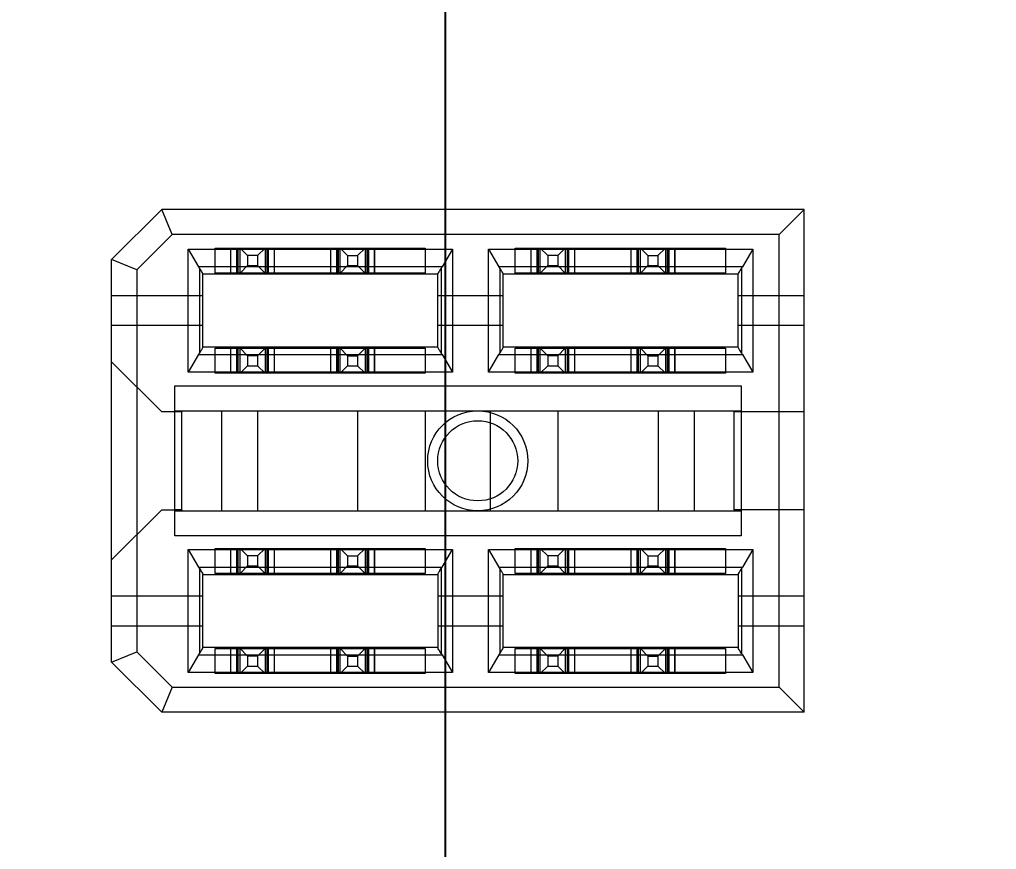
# Model space of a CAD drawing. Header units: millimetres. Extents: x -84 to 500, y -79 to 355.
# Drawn here: x 257.75 to 277.27, y 219.63 to 236.21 of the extents above; entities that cross this region are included whole.
import ezdxf
from ezdxf.lldxf.tags import DXFTag

# ---------------------------------------------------------------- set-up
doc = ezdxf.new("R2010")
doc.units = ezdxf.units.MM
doc.header["$PDSIZE"] = -1
tags = doc.linetypes.add('HIDDEN', pattern=[1.905, 1.27, -0.635]).pattern_tags.tags
tags[6:7] = [DXFTag(74, 4), DXFTag(75, 0), DXFTag(340, '0'), DXFTag(46, 1.0), DXFTag(50, 0.0), DXFTag(44, 0.0), DXFTag(45, 0.0)]
tags[4:5] = [DXFTag(74, 4), DXFTag(75, 0), DXFTag(340, '0'), DXFTag(46, 1.0), DXFTag(50, 0.0), DXFTag(44, 0.0), DXFTag(45, 0.0)]
doc.dimstyles.new('ISO-25', dxfattribs={"dimtxt": 2.5, "dimasz": 2.5, "dimexe": 1.25, "dimexo": 0.625, "dimtad": 1, "dimtxsty": 'Standard', "dimcen": 2.5, "dimadec": 0, "dimazin": 0, "dimtfac": 1, "dimtmove": 0, "dimatfit": 3, "dimfxl": 0, "dimarcsym": 0})

# ---------------------------------------------------------------- blocks, each defined once
blk = doc.blocks.new('*D173')
at = {"color": 0, "linetype": 'ByBlock', "lineweight": -2}
for p, q in [((277.156, 317.086), (277.156, 345.059)), ((272.91, 310.482), (277.156, 317.086)), ((272.91, 282.085), (272.91, 310.482))]:
    blk.add_line(p, q, dxfattribs=at)
at = {"layer": 'DEFPOINTS', "color": 0, "linetype": 'ByBlock'}
blk.add_point((272.91, 281.085), dxfattribs=at)
at = {"color": 0, "linetype": 'ByBlock', "insert": (273.882, 335.136), "char_height": 3.5, "attachment_point": 5, "rotation": 90}
blk.add_mtext('273,130', dxfattribs=at)
blk = doc.blocks.new('*D104')
at = {"color": 0, "linetype": 'ByBlock', "lineweight": -2}
for p, q in [((357.387, 315.419), (357.387, 343.952)), ((359.8, 308.815), (357.387, 315.419)), ((359.8, 282.085), (359.8, 308.815))]:
    blk.add_line(p, q, dxfattribs=at)
at = {"layer": 'DEFPOINTS', "color": 0, "linetype": 'ByBlock'}
blk.add_point((359.8, 281.085), dxfattribs=at)
at = {"color": 0, "linetype": 'ByBlock', "insert": (354.113, 333.75), "char_height": 3.5, "attachment_point": 5, "rotation": 90}
blk.add_mtext('359,800', dxfattribs=at)
blk = doc.blocks.new('*D182')
at = {"color": 0, "linetype": 'ByBlock', "lineweight": -2}
for p, q in [((297.66, 315.284), (297.66, 343.817)), ((306.665, 308.68), (297.66, 315.284)), ((306.665, 287.37), (306.665, 308.68))]:
    blk.add_line(p, q, dxfattribs=at)
at = {"layer": 'DEFPOINTS', "color": 0, "linetype": 'ByBlock'}
blk.add_point((306.665, 286.37), dxfattribs=at)
at = {"color": 0, "linetype": 'ByBlock', "insert": (294.386, 333.614), "char_height": 3.5, "attachment_point": 5, "rotation": 90}
blk.add_mtext('306,860', dxfattribs=at)
blk = doc.blocks.new('*D103')
at = {"color": 0, "linetype": 'ByBlock', "lineweight": -2}
blk.add_line((392.56, 287.37), (392.56, 345.31), dxfattribs=at)
at = {"layer": 'DEFPOINTS', "color": 0, "linetype": 'ByBlock'}
blk.add_point((392.56, 286.37), dxfattribs=at)
at = {"color": 0, "linetype": 'ByBlock', "insert": (389.286, 334.81), "char_height": 3.5, "attachment_point": 5, "rotation": 90}
blk.add_mtext('392,560', dxfattribs=at)
blk = doc.blocks.new('*D60')
at = {"color": 0, "linetype": 'ByBlock', "lineweight": -2}
for p, q in [((429.688, 279.42), (436.292, 282.059)), ((436.292, 282.059), (465.42, 282.059)), ((399.51, 279.42), (429.688, 279.42))]:
    blk.add_line(p, q, dxfattribs=at)
at = {"layer": 'DEFPOINTS', "color": 0, "linetype": 'ByBlock'}
blk.add_point((398.51, 279.42), dxfattribs=at)
at = {"color": 0, "linetype": 'ByBlock', "insert": (454.92, 285.333), "char_height": 3.5, "attachment_point": 5}
blk.add_mtext('279,420', dxfattribs=at)
blk = doc.blocks.new('*D190')
at = {"color": 0, "linetype": 'ByBlock', "lineweight": -2}
for p, q in [((429.827, 280.62), (436.431, 290.705)), ((436.431, 290.705), (464.964, 290.705)), ((361.265, 280.62), (429.827, 280.62))]:
    blk.add_line(p, q, dxfattribs=at)
at = {"layer": 'DEFPOINTS', "color": 0, "linetype": 'ByBlock'}
blk.add_point((360.265, 280.62), dxfattribs=at)
at = {"color": 0, "linetype": 'ByBlock', "insert": (454.762, 293.979), "char_height": 3.5, "attachment_point": 5}
blk.add_mtext('280,620', dxfattribs=at)
blk = doc.blocks.new('*D116')
at = {"color": 0, "linetype": 'ByBlock', "lineweight": -2}
for p, q in [((400.941, 308.34), (400.941, 337.468)), ((407.239, 301.736), (400.941, 308.34)), ((407.239, 211.51), (407.239, 301.736))]:
    blk.add_line(p, q, dxfattribs=at)
at = {"layer": 'DEFPOINTS', "color": 0, "linetype": 'ByBlock'}
blk.add_point((407.239, 210.51), dxfattribs=at)
at = {"color": 0, "linetype": 'ByBlock', "insert": (397.667, 326.968), "char_height": 3.5, "attachment_point": 5, "rotation": 90}
blk.add_mtext('407,239', dxfattribs=at)
blk = doc.blocks.new('*D94')
at = {"color": 0, "linetype": 'ByBlock', "lineweight": -2}
for p, q in [((432.095, 298.31), (435.867, 300.366)), ((435.867, 300.366), (463.84, 300.366)), ((426.491, 298.31), (432.095, 298.31))]:
    blk.add_line(p, q, dxfattribs=at)
at = {"layer": 'DEFPOINTS', "color": 0, "linetype": 'ByBlock'}
blk.add_point((425.491, 298.31), dxfattribs=at)
at = {"color": 0, "linetype": 'ByBlock', "insert": (453.918, 303.64), "char_height": 3.5, "attachment_point": 5}
blk.add_mtext('298,310', dxfattribs=at)
blk = doc.blocks.new('*D100')
at = {"color": 0, "linetype": 'ByBlock', "lineweight": -2}
for p, q in [((438.404, 304.8), (441.522, 311.942)), ((441.522, 311.942), (469.46, 311.942)), ((432.8, 304.8), (438.404, 304.8))]:
    blk.add_line(p, q, dxfattribs=at)
at = {"layer": 'DEFPOINTS', "color": 0, "linetype": 'ByBlock'}
blk.add_point((431.8, 304.8), dxfattribs=at)
at = {"color": 0, "linetype": 'ByBlock', "insert": (459.555, 315.216), "char_height": 3.5, "attachment_point": 5}
blk.add_mtext('304,800', dxfattribs=at)
blk = doc.blocks.new('*D102')
at = {"color": 0, "linetype": 'ByBlock', "lineweight": -2}
for p, q in [((423.034, 313.81), (423.034, 341.188)), ((431.8, 311.404), (423.034, 313.81)), ((431.8, 305.8), (431.8, 311.404))]:
    blk.add_line(p, q, dxfattribs=at)
at = {"layer": 'DEFPOINTS', "color": 0, "linetype": 'ByBlock'}
blk.add_point((431.8, 304.8), dxfattribs=at)
at = {"color": 0, "linetype": 'ByBlock', "insert": (419.76, 331.563), "char_height": 3.5, "attachment_point": 5, "rotation": 90}
blk.add_mtext('431,800', dxfattribs=at)
blk = doc.blocks.new('*D114')
at = {"color": 0, "linetype": 'ByBlock', "lineweight": -2}
for p, q in [((427.163, 240.585), (433.767, 246.415)), ((433.767, 246.415), (462.895, 246.415)), ((407.051, 240.585), (427.163, 240.585))]:
    blk.add_line(p, q, dxfattribs=at)
at = {"layer": 'DEFPOINTS', "color": 0, "linetype": 'ByBlock'}
blk.add_point((406.051, 240.585), dxfattribs=at)
at = {"color": 0, "linetype": 'ByBlock', "insert": (452.395, 249.689), "char_height": 3.5, "attachment_point": 5}
blk.add_mtext('240,585', dxfattribs=at)
blk = doc.blocks.new('*D117')
at = {"color": 0, "linetype": 'ByBlock', "lineweight": -2}
for p, q in [((375.623, 311.577), (375.623, 340.11)), ((378.2, 304.973), (375.623, 311.577)), ((378.2, 242.005), (378.2, 304.973))]:
    blk.add_line(p, q, dxfattribs=at)
at = {"layer": 'DEFPOINTS', "color": 0, "linetype": 'ByBlock'}
blk.add_point((378.2, 241.005), dxfattribs=at)
at = {"color": 0, "linetype": 'ByBlock', "insert": (372.349, 329.907), "char_height": 3.5, "attachment_point": 5, "rotation": 90}
blk.add_mtext('378,200', dxfattribs=at)
blk = doc.blocks.new('*D118')
at = {"color": 0, "linetype": 'ByBlock', "lineweight": -2}
for p, q in [((346.874, 316.264), (346.874, 343.047)), ((350.01, 309.66), (346.874, 316.264)), ((350.01, 242.005), (350.01, 309.66))]:
    blk.add_line(p, q, dxfattribs=at)
at = {"layer": 'DEFPOINTS', "color": 0, "linetype": 'ByBlock'}
blk.add_point((350.01, 241.005), dxfattribs=at)
at = {"color": 0, "linetype": 'ByBlock', "insert": (343.6, 333.72), "char_height": 3.5, "attachment_point": 5, "rotation": 90}
blk.add_mtext('350,010', dxfattribs=at)
blk = doc.blocks.new('*D186')
at = {"color": 0, "linetype": 'ByBlock', "lineweight": -2}
for p, q in [((332.635, 315.682), (332.635, 344.81)), ((329.69, 309.078), (332.635, 315.682)), ((329.69, 241.54), (329.69, 309.078))]:
    blk.add_line(p, q, dxfattribs=at)
at = {"layer": 'DEFPOINTS', "color": 0, "linetype": 'ByBlock'}
blk.add_point((329.69, 240.54), dxfattribs=at)
at = {"color": 0, "linetype": 'ByBlock', "insert": (329.361, 334.31), "char_height": 3.5, "attachment_point": 5, "rotation": 90}
blk.add_mtext('329,690', dxfattribs=at)
blk = doc.blocks.new('*D120')
at = {"color": 0, "linetype": 'ByBlock', "lineweight": -2}
for p, q in [((316.639, 311.78), (316.639, 340.313)), ((309.37, 305.176), (316.639, 311.78)), ((309.37, 242.005), (309.37, 305.176))]:
    blk.add_line(p, q, dxfattribs=at)
at = {"layer": 'DEFPOINTS', "color": 0, "linetype": 'ByBlock'}
blk.add_point((309.37, 241.005), dxfattribs=at)
at = {"color": 0, "linetype": 'ByBlock', "insert": (313.365, 330.111), "char_height": 3.5, "attachment_point": 5, "rotation": 90}
blk.add_mtext('309,370', dxfattribs=at)
blk = doc.blocks.new('*D178')
at = {"color": 0, "linetype": 'ByBlock', "lineweight": -2}
for p, q in [((289.51, 315.616), (289.51, 344.149)), ((288.991, 309.012), (289.51, 315.616)), ((288.991, 241.567), (288.991, 309.012))]:
    blk.add_line(p, q, dxfattribs=at)
at = {"layer": 'DEFPOINTS', "color": 0, "linetype": 'ByBlock'}
blk.add_point((288.991, 240.567), dxfattribs=at)
at = {"color": 0, "linetype": 'ByBlock', "insert": (286.236, 333.946), "char_height": 3.5, "attachment_point": 5, "rotation": 90}
blk.add_mtext('288,991', dxfattribs=at)
blk = doc.blocks.new('*D174')
at = {"color": 0, "linetype": 'ByBlock', "lineweight": -2}
for p, q in [((270.766, 315.543), (270.766, 344.671)), ((268.51, 308.939), (270.766, 315.543)), ((268.51, 242.005), (268.51, 308.939))]:
    blk.add_line(p, q, dxfattribs=at)
at = {"layer": 'DEFPOINTS', "color": 0, "linetype": 'ByBlock'}
blk.add_point((268.51, 241.005), dxfattribs=at)
at = {"color": 0, "linetype": 'ByBlock', "insert": (267.492, 334.171), "char_height": 3.5, "attachment_point": 5, "rotation": 90}
blk.add_mtext('268,730', dxfattribs=at)
blk = doc.blocks.new('*D176')
at = {"color": 0, "linetype": 'ByBlock', "lineweight": -2}
for p, q in [((260.19, 315.984), (260.19, 345.112)), ((266.26, 309.38), (260.19, 315.984)), ((266.26, 174.27), (266.26, 309.38))]:
    blk.add_line(p, q, dxfattribs=at)
at = {"layer": 'DEFPOINTS', "color": 0, "linetype": 'ByBlock'}
blk.add_point((266.26, 173.27), dxfattribs=at)
at = {"color": 0, "linetype": 'ByBlock', "insert": (256.916, 334.612), "char_height": 3.5, "attachment_point": 5, "rotation": 90}
blk.add_mtext('266,480', dxfattribs=at)
blk = doc.blocks.new('*D177')
at = {"color": 0, "linetype": 'ByBlock', "lineweight": -2}
for p, q in [((283.068, 313.271), (283.068, 341.804)), ((286.8, 306.667), (283.068, 313.271)), ((286.8, 174.27), (286.8, 306.667))]:
    blk.add_line(p, q, dxfattribs=at)
at = {"layer": 'DEFPOINTS', "color": 0, "linetype": 'ByBlock'}
blk.add_point((286.8, 173.27), dxfattribs=at)
at = {"color": 0, "linetype": 'ByBlock', "insert": (279.794, 331.601), "char_height": 3.5, "attachment_point": 5, "rotation": 90}
blk.add_mtext('286,800', dxfattribs=at)
blk = doc.blocks.new('*D183')
at = {"color": 0, "linetype": 'ByBlock', "lineweight": -2}
for p, q in [((308.562, 314.116), (308.562, 341.494)), ((306.925, 307.512), (308.562, 314.116)), ((306.925, 174.27), (306.925, 307.512))]:
    blk.add_line(p, q, dxfattribs=at)
at = {"layer": 'DEFPOINTS', "color": 0, "linetype": 'ByBlock'}
blk.add_point((306.925, 173.27), dxfattribs=at)
at = {"color": 0, "linetype": 'ByBlock', "insert": (305.288, 331.869), "char_height": 3.5, "attachment_point": 5, "rotation": 90}
blk.add_mtext('307,120', dxfattribs=at)
blk = doc.blocks.new('*D185')
at = {"color": 0, "linetype": 'ByBlock', "lineweight": -2}
for p, q in [((325.43, 309.484), (325.43, 338.612)), ((327.44, 302.88), (325.43, 309.484)), ((327.44, 174.27), (327.44, 302.88))]:
    blk.add_line(p, q, dxfattribs=at)
at = {"layer": 'DEFPOINTS', "color": 0, "linetype": 'ByBlock'}
blk.add_point((327.44, 173.27), dxfattribs=at)
at = {"color": 0, "linetype": 'ByBlock', "insert": (322.156, 328.112), "char_height": 3.5, "attachment_point": 5, "rotation": 90}
blk.add_mtext('327,440', dxfattribs=at)
blk = doc.blocks.new('*D187')
at = {"color": 0, "linetype": 'ByBlock', "lineweight": -2}
for p, q in [((338.803, 312.856), (338.803, 341.984)), ((347.76, 306.252), (338.803, 312.856)), ((347.76, 174.27), (347.76, 306.252))]:
    blk.add_line(p, q, dxfattribs=at)
at = {"layer": 'DEFPOINTS', "color": 0, "linetype": 'ByBlock'}
blk.add_point((347.76, 173.27), dxfattribs=at)
at = {"color": 0, "linetype": 'ByBlock', "insert": (335.529, 331.484), "char_height": 3.5, "attachment_point": 5, "rotation": 90}
blk.add_mtext('347,760', dxfattribs=at)
blk = doc.blocks.new('*D188')
at = {"color": 0, "linetype": 'ByBlock', "lineweight": -2}
for p, q in [((366.99, 308.283), (366.99, 337.411)), ((375.63, 301.679), (366.99, 308.283)), ((375.63, 176.67), (375.63, 301.679))]:
    blk.add_line(p, q, dxfattribs=at)
at = {"layer": 'DEFPOINTS', "color": 0, "linetype": 'ByBlock'}
blk.add_point((375.63, 175.67), dxfattribs=at)
at = {"color": 0, "linetype": 'ByBlock', "insert": (363.716, 326.911), "char_height": 3.5, "attachment_point": 5, "rotation": 90}
blk.add_mtext('375,630', dxfattribs=at)

msp = doc.modelspace()

# ---------------------------------------------------------------- linework, layer by layer
at = {"color": 7, "linetype": 'Continuous', "lineweight": 15}
for p, q in [((260.59, 232.41), (259.59, 231.41)), ((260.7971, 231.91), (260.59, 232.41)), ((273.43, 232.41), (260.59, 232.41)), ((273.43, 232.41), (272.93, 231.91)), ((273.43, 222.37), (273.43, 232.41)), ((260.09, 231.2029), (260.7971, 231.91)), ((272.93, 231.91), (260.7971, 231.91)), ((272.93, 222.87), (272.93, 231.91)), ((261.1213, 231.62), (266.3987, 231.62)), ((261.1213, 231.62), (261.3254, 231.2664)), ((261.1213, 229.16), (261.1213, 231.62)), ((266.3987, 231.62), (266.1946, 231.2664)), ((266.3987, 231.62), (266.3987, 229.16)), ((267.1213, 231.62), (272.3987, 231.62)), ((267.1213, 229.16), (267.1213, 231.62)), ((267.1213, 231.62), (267.3254, 231.2664)), ((272.3987, 231.62), (272.1946, 231.2664)), ((272.3987, 231.62), (272.3987, 229.16)), ((259.59, 223.37), (259.59, 231.41)), ((260.09, 231.2029), (259.59, 231.41)), ((260.09, 231.2029), (260.09, 223.5771)), ((266.1946, 231.2664), (261.3254, 231.2664)), ((261.343, 231.2384), (261.343, 229.5416)), ((261.41, 229.6546), (261.41, 231.1254)), ((266.11, 229.6546), (266.11, 231.1254)), ((266.177, 231.2384), (266.177, 229.5416)), ((272.1946, 231.2664), (267.3254, 231.2664)), ((267.343, 231.2384), (267.343, 229.5416)), ((267.41, 229.6546), (267.41, 231.1254)), ((272.11, 229.6546), (272.11, 231.1254)), ((272.177, 231.2384), (272.177, 229.5416)), ((266.11, 231.12), (261.41, 231.12)), ((272.11, 231.12), (267.41, 231.12)), ((266.11, 229.66), (261.41, 229.66)), ((272.11, 229.66), (267.41, 229.66)), ((261.3254, 229.5136), (261.1213, 229.16)), ((261.3254, 229.5136), (266.1946, 229.5136)), ((266.1946, 229.5136), (266.3987, 229.16)), ((267.1213, 229.16), (267.3254, 229.5136)), ((267.3254, 229.5136), (272.1946, 229.5136)), ((272.1946, 229.5136), (272.3987, 229.16)), ((266.3987, 229.16), (261.1213, 229.16)), ((272.3987, 229.16), (267.1213, 229.16)), ((260.8538, 228.89), (272.1662, 228.89)), ((260.8538, 225.89), (260.8538, 228.89)), ((272.1662, 228.89), (272.1662, 225.89)), ((260.8538, 228.39), (272.1662, 228.39)), ((260.99, 228.39), (260.99, 228.37)), ((261.79, 226.39), (261.79, 228.39)), ((262.51, 226.39), (262.51, 228.39)), ((264.51, 226.39), (264.51, 228.39)), ((265.86, 226.39), (265.86, 228.39)), ((267.16, 226.39), (267.16, 228.39)), ((268.51, 226.39), (268.51, 228.39)), ((270.51, 228.39), (270.51, 226.39)), ((271.23, 228.39), (271.23, 226.39)), ((272.03, 228.39), (272.03, 228.37)), ((260.99, 228.37), (260.8538, 228.37)), ((260.99, 226.41), (260.99, 228.37)), ((272.1662, 228.37), (272.03, 228.37)), ((272.03, 226.41), (272.03, 228.37)), ((260.99, 226.41), (260.8538, 226.41)), ((260.8538, 226.39), (272.1662, 226.39)), ((260.99, 226.41), (260.99, 226.39)), ((272.03, 226.41), (272.03, 226.39)), ((272.1662, 226.41), (272.03, 226.41)), ((272.1662, 225.89), (260.8538, 225.89)), ((261.1213, 225.62), (266.3987, 225.62)), ((261.1213, 223.16), (261.1213, 225.62)), ((261.1213, 225.62), (261.3254, 225.2664)), ((266.1946, 225.2664), (266.3987, 225.62)), ((266.3987, 225.62), (266.3987, 223.16)), ((267.1213, 225.62), (272.3987, 225.62)), ((267.1213, 223.16), (267.1213, 225.62)), ((267.1213, 225.62), (267.3254, 225.2664)), ((272.3987, 225.62), (272.1946, 225.2664)), ((272.3987, 225.62), (272.3987, 223.16)), ((261.3254, 225.2664), (266.1946, 225.2664)), ((267.3254, 225.2664), (272.1946, 225.2664)), ((261.343, 225.2384), (261.343, 223.5416)), ((261.41, 223.6546), (261.41, 225.1254)), ((261.41, 225.12), (266.11, 225.12)), ((266.11, 225.1254), (266.11, 223.6546)), ((266.177, 225.2384), (266.177, 223.5416)), ((267.343, 225.2384), (267.343, 223.5416)), ((267.41, 223.6546), (267.41, 225.1254)), ((267.41, 225.12), (272.11, 225.12)), ((272.11, 225.1254), (272.11, 223.6546)), ((272.177, 225.2384), (272.177, 223.5416)), ((259.59, 223.37), (260.09, 223.5771)), ((260.09, 223.5771), (260.7971, 222.87)), ((261.3254, 223.5136), (261.1213, 223.16)), ((261.3254, 223.5136), (266.1946, 223.5136)), ((266.11, 223.66), (261.41, 223.66)), ((266.1946, 223.5136), (266.3987, 223.16)), ((267.3254, 223.5136), (267.1213, 223.16)), ((267.3254, 223.5136), (272.1946, 223.5136)), ((272.11, 223.66), (267.41, 223.66)), ((272.1946, 223.5136), (272.3987, 223.16)), ((260.59, 222.37), (259.59, 223.37)), ((266.3987, 223.16), (261.1213, 223.16)), ((272.3987, 223.16), (267.1213, 223.16)), ((260.7971, 222.87), (260.59, 222.37)), ((260.7971, 222.87), (272.93, 222.87)), ((273.43, 222.37), (272.93, 222.87)), ((273.43, 222.37), (260.59, 222.37))]:
    msp.add_line(p, q, dxfattribs=at)
at = {"color": 7, "linetype": 'HIDDEN', "lineweight": 0}
for p, q in [((261.655, 231.14), (261.655, 231.64)), ((261.655, 231.64), (265.855, 231.64)), ((261.965, 231.64), (261.965, 231.14)), ((261.97, 231.14), (261.97, 231.64)), ((262.0897, 231.14), (262.0897, 231.64)), ((262.0905, 231.64), (262.0905, 231.14)), ((262.1098, 231.64), (262.1098, 231.14)), ((262.12, 231.14), (262.12, 231.64)), ((262.12, 231.14), (262.12, 231.64)), ((262.155, 231.14), (262.155, 231.64)), ((262.155, 231.64), (262.305, 231.49)), ((262.655, 231.64), (262.505, 231.49)), ((262.655, 231.64), (262.655, 231.14)), ((262.69, 231.64), (262.69, 231.14)), ((262.69, 231.64), (262.69, 231.14)), ((262.7002, 231.64), (262.7002, 231.14)), ((262.7195, 231.14), (262.7195, 231.64)), ((262.7203, 231.64), (262.7203, 231.14)), ((262.84, 231.64), (262.84, 231.14)), ((262.845, 231.14), (262.845, 231.64)), ((263.965, 231.64), (263.965, 231.14)), ((263.97, 231.14), (263.97, 231.64)), ((264.0897, 231.14), (264.0897, 231.64)), ((264.0905, 231.64), (264.0905, 231.14)), ((264.1098, 231.64), (264.1098, 231.14)), ((264.12, 231.14), (264.12, 231.64)), ((264.12, 231.14), (264.12, 231.64)), ((264.155, 231.14), (264.155, 231.64)), ((264.155, 231.64), (264.305, 231.49)), ((264.505, 231.49), (264.655, 231.64)), ((264.655, 231.64), (264.655, 231.14)), ((264.69, 231.64), (264.69, 231.14)), ((264.69, 231.64), (264.69, 231.14)), ((264.7002, 231.64), (264.7002, 231.14)), ((264.7195, 231.14), (264.7195, 231.64)), ((264.7203, 231.64), (264.7203, 231.14)), ((264.84, 231.64), (264.84, 231.14)), ((264.845, 231.14), (264.845, 231.64)), ((265.855, 231.64), (265.855, 231.14)), ((267.655, 231.14), (267.655, 231.64)), ((267.655, 231.64), (271.855, 231.64)), ((267.965, 231.64), (267.965, 231.14)), ((267.97, 231.14), (267.97, 231.64)), ((268.0897, 231.14), (268.0897, 231.64)), ((268.0905, 231.64), (268.0905, 231.14)), ((268.1098, 231.64), (268.1098, 231.14)), ((268.12, 231.14), (268.12, 231.64)), ((268.12, 231.14), (268.12, 231.64)), ((268.155, 231.14), (268.155, 231.64)), ((268.155, 231.64), (268.305, 231.49)), ((268.655, 231.64), (268.505, 231.49)), ((268.655, 231.64), (268.655, 231.14)), ((268.69, 231.64), (268.69, 231.14)), ((268.69, 231.64), (268.69, 231.14)), ((268.7002, 231.64), (268.7002, 231.14)), ((268.7195, 231.14), (268.7195, 231.64)), ((268.7203, 231.64), (268.7203, 231.14)), ((268.84, 231.64), (268.84, 231.14)), ((268.845, 231.14), (268.845, 231.64)), ((269.965, 231.64), (269.965, 231.14)), ((269.97, 231.14), (269.97, 231.64)), ((270.0897, 231.14), (270.0897, 231.64)), ((270.0905, 231.64), (270.0905, 231.14)), ((270.1098, 231.64), (270.1098, 231.14)), ((270.12, 231.14), (270.12, 231.64)), ((270.12, 231.14), (270.12, 231.64)), ((270.155, 231.14), (270.155, 231.64)), ((270.155, 231.64), (270.305, 231.49)), ((270.505, 231.49), (270.655, 231.64)), ((270.655, 231.64), (270.655, 231.14)), ((270.69, 231.64), (270.69, 231.14)), ((270.69, 231.64), (270.69, 231.14)), ((270.7002, 231.64), (270.7002, 231.14)), ((270.7195, 231.14), (270.7195, 231.64)), ((270.7203, 231.64), (270.7203, 231.14)), ((270.84, 231.64), (270.84, 231.14)), ((270.845, 231.14), (270.845, 231.64)), ((271.855, 231.64), (271.855, 231.14)), ((262.305, 231.49), (262.305, 231.29)), ((262.505, 231.49), (262.305, 231.49)), ((262.505, 231.49), (262.505, 231.29)), ((264.305, 231.49), (264.505, 231.49)), ((264.305, 231.49), (264.305, 231.29)), ((264.505, 231.49), (264.505, 231.29)), ((268.505, 231.49), (268.305, 231.49)), ((268.305, 231.49), (268.305, 231.29)), ((268.505, 231.49), (268.505, 231.29)), ((270.305, 231.49), (270.505, 231.49)), ((270.305, 231.49), (270.305, 231.29)), ((270.505, 231.49), (270.505, 231.29)), ((265.855, 231.14), (261.655, 231.14)), ((262.155, 231.14), (262.305, 231.29)), ((262.305, 231.29), (262.505, 231.29)), ((262.505, 231.29), (262.655, 231.14)), ((264.305, 231.29), (264.155, 231.14)), ((264.305, 231.29), (264.505, 231.29)), ((264.505, 231.29), (264.655, 231.14)), ((271.855, 231.14), (267.655, 231.14)), ((268.155, 231.14), (268.305, 231.29)), ((268.305, 231.29), (268.505, 231.29)), ((268.505, 231.29), (268.655, 231.14)), ((270.305, 231.29), (270.155, 231.14)), ((270.305, 231.29), (270.505, 231.29)), ((270.505, 231.29), (270.655, 231.14)), ((259.59, 230.69), (261.41, 230.69)), ((266.11, 230.69), (267.41, 230.69)), ((272.11, 230.69), (273.43, 230.69)), ((261.41, 230.09), (259.59, 230.09)), ((267.41, 230.09), (266.11, 230.09)), ((273.43, 230.09), (272.11, 230.09)), ((261.655, 229.14), (261.655, 229.64)), ((261.655, 229.64), (265.855, 229.64)), ((261.965, 229.64), (261.965, 229.14)), ((261.97, 229.14), (261.97, 229.64)), ((262.0897, 229.14), (262.0897, 229.64)), ((262.0905, 229.64), (262.0905, 229.14)), ((262.1098, 229.64), (262.1098, 229.14)), ((262.12, 229.14), (262.12, 229.64)), ((262.12, 229.14), (262.12, 229.64)), ((262.155, 229.14), (262.155, 229.64)), ((262.155, 229.64), (262.305, 229.49)), ((262.655, 229.64), (262.505, 229.49)), ((262.655, 229.64), (262.655, 229.14)), ((262.69, 229.64), (262.69, 229.14)), ((262.69, 229.64), (262.69, 229.14)), ((262.7002, 229.64), (262.7002, 229.14)), ((262.7195, 229.14), (262.7195, 229.64)), ((262.7203, 229.64), (262.7203, 229.14)), ((262.84, 229.64), (262.84, 229.14)), ((262.845, 229.14), (262.845, 229.64)), ((263.965, 229.64), (263.965, 229.14)), ((263.97, 229.14), (263.97, 229.64)), ((264.0897, 229.14), (264.0897, 229.64)), ((264.0905, 229.64), (264.0905, 229.14)), ((264.1098, 229.64), (264.1098, 229.14)), ((264.12, 229.14), (264.12, 229.64)), ((264.12, 229.14), (264.12, 229.64)), ((264.155, 229.14), (264.155, 229.64)), ((264.155, 229.64), (264.305, 229.49)), ((264.505, 229.49), (264.655, 229.64)), ((264.655, 229.64), (264.655, 229.14)), ((264.69, 229.64), (264.69, 229.14)), ((264.69, 229.64), (264.69, 229.14)), ((264.7002, 229.64), (264.7002, 229.14)), ((264.7195, 229.14), (264.7195, 229.64)), ((264.7203, 229.64), (264.7203, 229.14)), ((264.84, 229.64), (264.84, 229.14)), ((264.845, 229.14), (264.845, 229.64)), ((265.855, 229.64), (265.855, 229.14)), ((267.655, 229.14), (267.655, 229.64)), ((267.655, 229.64), (271.855, 229.64)), ((267.965, 229.64), (267.965, 229.14)), ((267.97, 229.14), (267.97, 229.64)), ((268.0897, 229.14), (268.0897, 229.64)), ((268.0905, 229.64), (268.0905, 229.14)), ((268.1098, 229.64), (268.1098, 229.14)), ((268.12, 229.14), (268.12, 229.64)), ((268.12, 229.14), (268.12, 229.64)), ((268.155, 229.14), (268.155, 229.64)), ((268.155, 229.64), (268.305, 229.49)), ((268.655, 229.64), (268.505, 229.49)), ((268.655, 229.64), (268.655, 229.14)), ((268.69, 229.64), (268.69, 229.14)), ((268.69, 229.64), (268.69, 229.14)), ((268.7002, 229.64), (268.7002, 229.14)), ((268.7195, 229.14), (268.7195, 229.64)), ((268.7203, 229.64), (268.7203, 229.14)), ((268.84, 229.64), (268.84, 229.14)), ((268.845, 229.14), (268.845, 229.64)), ((269.965, 229.64), (269.965, 229.14)), ((269.97, 229.14), (269.97, 229.64)), ((270.0897, 229.14), (270.0897, 229.64)), ((270.0905, 229.64), (270.0905, 229.14)), ((270.1098, 229.64), (270.1098, 229.14)), ((270.12, 229.14), (270.12, 229.64)), ((270.12, 229.14), (270.12, 229.64)), ((270.155, 229.14), (270.155, 229.64)), ((270.155, 229.64), (270.305, 229.49)), ((270.505, 229.49), (270.655, 229.64)), ((270.655, 229.64), (270.655, 229.14)), ((270.69, 229.64), (270.69, 229.14)), ((270.69, 229.64), (270.69, 229.14)), ((270.7002, 229.64), (270.7002, 229.14)), ((270.7195, 229.14), (270.7195, 229.64)), ((270.7203, 229.64), (270.7203, 229.14)), ((270.84, 229.64), (270.84, 229.14)), ((270.845, 229.14), (270.845, 229.64)), ((271.855, 229.64), (271.855, 229.14)), ((260.59, 228.37), (259.59, 229.37)), ((262.505, 229.49), (262.305, 229.49)), ((262.305, 229.49), (262.305, 229.29)), ((262.505, 229.49), (262.505, 229.29)), ((264.305, 229.49), (264.505, 229.49)), ((264.305, 229.49), (264.305, 229.29)), ((264.505, 229.49), (264.505, 229.29)), ((268.305, 229.49), (268.305, 229.29)), ((268.505, 229.49), (268.305, 229.49)), ((268.505, 229.49), (268.505, 229.29)), ((270.305, 229.49), (270.505, 229.49)), ((270.305, 229.49), (270.305, 229.29)), ((270.505, 229.49), (270.505, 229.29)), ((262.155, 229.14), (262.305, 229.29)), ((262.305, 229.29), (262.505, 229.29)), ((262.505, 229.29), (262.655, 229.14)), ((264.305, 229.29), (264.155, 229.14)), ((264.305, 229.29), (264.505, 229.29)), ((264.505, 229.29), (264.655, 229.14)), ((268.155, 229.14), (268.305, 229.29)), ((268.305, 229.29), (268.505, 229.29)), ((268.505, 229.29), (268.655, 229.14)), ((270.305, 229.29), (270.155, 229.14)), ((270.305, 229.29), (270.505, 229.29)), ((270.505, 229.29), (270.655, 229.14)), ((265.855, 229.14), (261.655, 229.14)), ((271.855, 229.14), (267.655, 229.14)), ((260.8538, 228.37), (260.59, 228.37)), ((273.43, 228.37), (272.1662, 228.37)), ((260.59, 226.41), (259.59, 225.41)), ((260.59, 226.41), (260.8538, 226.41)), ((273.43, 226.41), (272.1662, 226.41)), ((261.655, 225.14), (261.655, 225.64)), ((261.655, 225.64), (265.855, 225.64)), ((261.965, 225.64), (261.965, 225.14)), ((261.97, 225.14), (261.97, 225.64)), ((262.0897, 225.14), (262.0897, 225.64)), ((262.0905, 225.64), (262.0905, 225.14)), ((262.1098, 225.64), (262.1098, 225.14)), ((262.12, 225.14), (262.12, 225.64)), ((262.12, 225.14), (262.12, 225.64)), ((262.155, 225.14), (262.155, 225.64)), ((262.155, 225.64), (262.305, 225.49)), ((262.505, 225.49), (262.305, 225.49)), ((262.305, 225.49), (262.305, 225.29)), ((262.655, 225.64), (262.505, 225.49)), ((262.505, 225.49), (262.505, 225.29)), ((262.655, 225.64), (262.655, 225.14)), ((262.69, 225.64), (262.69, 225.14)), ((262.69, 225.64), (262.69, 225.14)), ((262.7002, 225.64), (262.7002, 225.14)), ((262.7195, 225.14), (262.7195, 225.64)), ((262.7203, 225.64), (262.7203, 225.14)), ((262.84, 225.64), (262.84, 225.14)), ((262.845, 225.14), (262.845, 225.64)), ((263.965, 225.64), (263.965, 225.14)), ((263.97, 225.14), (263.97, 225.64)), ((264.0897, 225.14), (264.0897, 225.64)), ((264.0905, 225.64), (264.0905, 225.14)), ((264.1098, 225.64), (264.1098, 225.14)), ((264.12, 225.14), (264.12, 225.64)), ((264.12, 225.14), (264.12, 225.64)), ((264.155, 225.14), (264.155, 225.64)), ((264.155, 225.64), (264.305, 225.49)), ((264.305, 225.49), (264.505, 225.49)), ((264.305, 225.49), (264.305, 225.29)), ((264.505, 225.49), (264.655, 225.64)), ((264.505, 225.49), (264.505, 225.29)), ((264.655, 225.64), (264.655, 225.14)), ((264.69, 225.64), (264.69, 225.14)), ((264.69, 225.64), (264.69, 225.14)), ((264.7002, 225.64), (264.7002, 225.14)), ((264.7195, 225.14), (264.7195, 225.64)), ((264.7203, 225.64), (264.7203, 225.14)), ((264.84, 225.64), (264.84, 225.14)), ((264.845, 225.14), (264.845, 225.64)), ((265.855, 225.64), (265.855, 225.14)), ((267.655, 225.14), (267.655, 225.64)), ((267.655, 225.64), (271.855, 225.64)), ((267.965, 225.64), (267.965, 225.14)), ((267.97, 225.14), (267.97, 225.64)), ((268.0897, 225.14), (268.0897, 225.64)), ((268.0905, 225.64), (268.0905, 225.14)), ((268.1098, 225.64), (268.1098, 225.14)), ((268.12, 225.14), (268.12, 225.64)), ((268.12, 225.14), (268.12, 225.64)), ((268.155, 225.14), (268.155, 225.64)), ((268.155, 225.64), (268.305, 225.49)), ((268.305, 225.49), (268.305, 225.29)), ((268.505, 225.49), (268.305, 225.49)), ((268.655, 225.64), (268.505, 225.49)), ((268.505, 225.49), (268.505, 225.29)), ((268.655, 225.64), (268.655, 225.14)), ((268.69, 225.64), (268.69, 225.14)), ((268.69, 225.64), (268.69, 225.14)), ((268.7002, 225.64), (268.7002, 225.14)), ((268.7195, 225.14), (268.7195, 225.64)), ((268.7203, 225.64), (268.7203, 225.14)), ((268.84, 225.64), (268.84, 225.14)), ((268.845, 225.14), (268.845, 225.64)), ((269.965, 225.64), (269.965, 225.14)), ((269.97, 225.14), (269.97, 225.64)), ((270.0897, 225.14), (270.0897, 225.64)), ((270.0905, 225.64), (270.0905, 225.14)), ((270.1098, 225.64), (270.1098, 225.14)), ((270.12, 225.14), (270.12, 225.64)), ((270.12, 225.14), (270.12, 225.64)), ((270.155, 225.14), (270.155, 225.64)), ((270.155, 225.64), (270.305, 225.49)), ((270.305, 225.49), (270.505, 225.49)), ((270.305, 225.49), (270.305, 225.29)), ((270.505, 225.49), (270.655, 225.64)), ((270.505, 225.49), (270.505, 225.29)), ((270.655, 225.64), (270.655, 225.14)), ((270.69, 225.64), (270.69, 225.14)), ((270.69, 225.64), (270.69, 225.14)), ((270.7002, 225.64), (270.7002, 225.14)), ((270.7195, 225.14), (270.7195, 225.64)), ((270.7203, 225.64), (270.7203, 225.14)), ((270.84, 225.64), (270.84, 225.14)), ((270.845, 225.14), (270.845, 225.64)), ((271.855, 225.64), (271.855, 225.14)), ((262.155, 225.14), (262.305, 225.29)), ((262.305, 225.29), (262.505, 225.29)), ((262.505, 225.29), (262.655, 225.14)), ((264.305, 225.29), (264.155, 225.14)), ((264.305, 225.29), (264.505, 225.29)), ((264.505, 225.29), (264.655, 225.14)), ((268.155, 225.14), (268.305, 225.29)), ((268.305, 225.29), (268.505, 225.29)), ((268.505, 225.29), (268.655, 225.14)), ((270.305, 225.29), (270.155, 225.14)), ((270.305, 225.29), (270.505, 225.29)), ((270.505, 225.29), (270.655, 225.14)), ((265.855, 225.14), (261.655, 225.14)), ((271.855, 225.14), (267.655, 225.14)), ((259.59, 224.69), (261.41, 224.69)), ((266.11, 224.69), (267.41, 224.69)), ((272.11, 224.69), (273.43, 224.69)), ((261.41, 224.09), (259.59, 224.09)), ((267.41, 224.09), (266.11, 224.09)), ((273.43, 224.09), (272.11, 224.09)), ((261.655, 223.14), (261.655, 223.64)), ((261.655, 223.64), (265.855, 223.64)), ((261.965, 223.64), (261.965, 223.14)), ((261.97, 223.14), (261.97, 223.64)), ((262.0897, 223.14), (262.0897, 223.64)), ((262.0905, 223.64), (262.0905, 223.14)), ((262.1098, 223.64), (262.1098, 223.14)), ((262.12, 223.14), (262.12, 223.64)), ((262.12, 223.14), (262.12, 223.64)), ((262.155, 223.14), (262.155, 223.64)), ((262.155, 223.64), (262.305, 223.49)), ((262.655, 223.64), (262.505, 223.49)), ((262.655, 223.64), (262.655, 223.14)), ((262.69, 223.64), (262.69, 223.14)), ((262.69, 223.64), (262.69, 223.14)), ((262.7002, 223.64), (262.7002, 223.14)), ((262.7195, 223.14), (262.7195, 223.64)), ((262.7203, 223.64), (262.7203, 223.14)), ((262.84, 223.64), (262.84, 223.14)), ((262.845, 223.14), (262.845, 223.64)), ((263.965, 223.64), (263.965, 223.14)), ((263.97, 223.14), (263.97, 223.64)), ((264.0897, 223.14), (264.0897, 223.64)), ((264.0905, 223.64), (264.0905, 223.14)), ((264.1098, 223.64), (264.1098, 223.14)), ((264.12, 223.14), (264.12, 223.64)), ((264.12, 223.14), (264.12, 223.64)), ((264.155, 223.14), (264.155, 223.64)), ((264.155, 223.64), (264.305, 223.49)), ((264.505, 223.49), (264.655, 223.64)), ((264.655, 223.64), (264.655, 223.14)), ((264.69, 223.64), (264.69, 223.14)), ((264.69, 223.64), (264.69, 223.14)), ((264.7002, 223.64), (264.7002, 223.14)), ((264.7195, 223.14), (264.7195, 223.64)), ((264.7203, 223.64), (264.7203, 223.14)), ((264.84, 223.64), (264.84, 223.14)), ((264.845, 223.14), (264.845, 223.64)), ((265.855, 223.64), (265.855, 223.14)), ((267.655, 223.14), (267.655, 223.64)), ((267.655, 223.64), (271.855, 223.64)), ((267.965, 223.64), (267.965, 223.14)), ((267.97, 223.14), (267.97, 223.64)), ((268.0897, 223.14), (268.0897, 223.64)), ((268.0905, 223.64), (268.0905, 223.14)), ((268.1098, 223.64), (268.1098, 223.14)), ((268.12, 223.14), (268.12, 223.64)), ((268.12, 223.14), (268.12, 223.64)), ((268.155, 223.14), (268.155, 223.64)), ((268.155, 223.64), (268.305, 223.49)), ((268.655, 223.64), (268.505, 223.49)), ((268.655, 223.64), (268.655, 223.14)), ((268.69, 223.64), (268.69, 223.14)), ((268.69, 223.64), (268.69, 223.14)), ((268.7002, 223.64), (268.7002, 223.14)), ((268.7195, 223.14), (268.7195, 223.64)), ((268.7203, 223.64), (268.7203, 223.14)), ((268.84, 223.64), (268.84, 223.14)), ((268.845, 223.14), (268.845, 223.64)), ((269.965, 223.64), (269.965, 223.14)), ((269.97, 223.14), (269.97, 223.64)), ((270.0897, 223.14), (270.0897, 223.64)), ((270.0905, 223.64), (270.0905, 223.14)), ((270.1098, 223.64), (270.1098, 223.14)), ((270.12, 223.14), (270.12, 223.64)), ((270.12, 223.14), (270.12, 223.64)), ((270.155, 223.14), (270.155, 223.64)), ((270.155, 223.64), (270.305, 223.49)), ((270.505, 223.49), (270.655, 223.64)), ((270.655, 223.64), (270.655, 223.14)), ((270.69, 223.64), (270.69, 223.14)), ((270.69, 223.64), (270.69, 223.14)), ((270.7002, 223.64), (270.7002, 223.14)), ((270.7195, 223.14), (270.7195, 223.64)), ((270.7203, 223.64), (270.7203, 223.14)), ((270.84, 223.64), (270.84, 223.14)), ((270.845, 223.14), (270.845, 223.64)), ((271.855, 223.64), (271.855, 223.14)), ((262.305, 223.49), (262.305, 223.29)), ((262.505, 223.49), (262.305, 223.49)), ((262.505, 223.49), (262.505, 223.29)), ((264.305, 223.49), (264.505, 223.49)), ((264.305, 223.49), (264.305, 223.29)), ((264.505, 223.49), (264.505, 223.29)), ((268.305, 223.49), (268.305, 223.29)), ((268.505, 223.49), (268.305, 223.49)), ((268.505, 223.49), (268.505, 223.29)), ((270.305, 223.49), (270.505, 223.49)), ((270.305, 223.49), (270.305, 223.29)), ((270.505, 223.49), (270.505, 223.29)), ((265.855, 223.14), (261.655, 223.14)), ((262.155, 223.14), (262.305, 223.29)), ((262.305, 223.29), (262.505, 223.29)), ((262.505, 223.29), (262.655, 223.14)), ((264.305, 223.29), (264.155, 223.14)), ((264.305, 223.29), (264.505, 223.29)), ((264.505, 223.29), (264.655, 223.14)), ((271.855, 223.14), (267.655, 223.14)), ((268.155, 223.14), (268.305, 223.29)), ((268.305, 223.29), (268.505, 223.29)), ((268.505, 223.29), (268.655, 223.14)), ((270.305, 223.29), (270.155, 223.14)), ((270.305, 223.29), (270.505, 223.29)), ((270.505, 223.29), (270.655, 223.14))]:
    msp.add_line(p, q, dxfattribs=at)
for radius in [1, 0.8]:
    msp.add_circle((266.905, 227.39), radius, dxfattribs=at)
at = {"color": 7, "linetype": 'Continuous', "lineweight": 15}
for centre, start_param, end_param in [((261.5296, 231.62), 2.3561945, 2.4389137), ((265.9904, 231.62), 3.8442716, 3.9269908), ((267.5296, 231.62), 2.3561945, 2.4389137), ((271.9904, 231.62), 3.8442716, 3.9269908), ((261.5296, 229.16), 0.702679, 0.7853982), ((265.9904, 229.16), 5.4977871, 5.5805063), ((267.5296, 229.16), 0.702679, 0.7853982), ((271.9904, 229.16), 5.4977871, 5.5805063), ((261.5296, 225.62), 2.3561945, 2.4389137), ((265.9904, 225.62), 3.8442716, 3.9269908), ((267.5296, 225.62), 2.3561945, 2.4389137), ((271.9904, 225.62), 3.8442716, 3.9269908), ((261.5296, 223.16), 0.702679, 0.7853982), ((265.9904, 223.16), 5.4977871, 5.5805063), ((267.5296, 223.16), 0.702679, 0.7853982), ((271.9904, 223.16), 5.4977871, 5.5805063)]:
    msp.add_ellipse(centre, major_axis=(0, 0.5), ratio=0.5773503, start_param=start_param, end_param=end_param, dxfattribs=at)
for points, knots in [([(261.41, 231.1254), (261.4062, 231.136), (261.3986, 231.1576), (261.3617, 231.2113), (261.343, 231.2384)], [0, 0, 0, 0, 0.4931733, 1, 1, 1, 1]), ([(266.177, 231.2384), (266.1586, 231.2117), (266.1217, 231.158), (266.1139, 231.1363), (266.11, 231.1254)], [0, 0, 0, 0, 0.4978273, 1, 1, 1, 1]), ([(267.41, 231.1254), (267.4062, 231.136), (267.3986, 231.1576), (267.3617, 231.2113), (267.343, 231.2384)], [0, 0, 0, 0, 0.4931733, 1, 1, 1, 1]), ([(272.177, 231.2384), (272.1586, 231.2117), (272.1217, 231.158), (272.1139, 231.1363), (272.11, 231.1254)], [0, 0, 0, 0, 0.4978273, 1, 1, 1, 1]), ([(261.343, 229.5416), (261.3614, 229.5683), (261.3983, 229.622), (261.4061, 229.6437), (261.41, 229.6546)], [0, 0, 0, 0, 0.4978273, 1, 1, 1, 1]), ([(266.11, 229.6546), (266.1138, 229.644), (266.1214, 229.6224), (266.1583, 229.5687), (266.177, 229.5416)], [0, 0, 0, 0, 0.4931733, 1, 1, 1, 1]), ([(267.343, 229.5416), (267.3614, 229.5683), (267.3983, 229.622), (267.4061, 229.6437), (267.41, 229.6546)], [0, 0, 0, 0, 0.49782732, 1, 1, 1, 1]), ([(272.11, 229.6546), (272.1138, 229.644), (272.1214, 229.6224), (272.1583, 229.5687), (272.177, 229.5416)], [0, 0, 0, 0, 0.4931733, 1, 1, 1, 1]), ([(261.343, 225.2384), (261.3614, 225.2117), (261.3983, 225.158), (261.4061, 225.1363), (261.41, 225.1254)], [0, 0, 0, 0, 0.4978273, 1, 1, 1, 1]), ([(266.11, 225.1254), (266.1138, 225.136), (266.1214, 225.1576), (266.1583, 225.2113), (266.177, 225.2384)], [0, 0, 0, 0, 0.4931733, 1, 1, 1, 1]), ([(267.41, 225.1254), (267.4062, 225.136), (267.3986, 225.1576), (267.3617, 225.2113), (267.343, 225.2384)], [0, 0, 0, 0, 0.4931733, 1, 1, 1, 1]), ([(272.177, 225.2384), (272.1586, 225.2117), (272.1217, 225.158), (272.1139, 225.1363), (272.11, 225.1254)], [0, 0, 0, 0, 0.4978273, 1, 1, 1, 1]), ([(261.343, 223.5416), (261.3614, 223.5683), (261.3983, 223.622), (261.4061, 223.6437), (261.41, 223.6546)], [0, 0, 0, 0, 0.4978273, 1, 1, 1, 1]), ([(266.177, 223.5416), (266.1586, 223.5683), (266.1217, 223.622), (266.1139, 223.6437), (266.11, 223.6546)], [0, 0, 0, 0, 0.4978273, 1, 1, 1, 1]), ([(267.343, 223.5416), (267.3614, 223.5683), (267.3983, 223.622), (267.4061, 223.6437), (267.41, 223.6546)], [0, 0, 0, 0, 0.4978273, 1, 1, 1, 1]), ([(272.177, 223.5416), (272.1586, 223.5683), (272.1217, 223.622), (272.1139, 223.6437), (272.11, 223.6546)], [0, 0, 0, 0, 0.4978273, 1, 1, 1, 1])]:
    msp.add_open_spline(points, degree=3, knots=knots, dxfattribs=at)

# ---------------------------------------------------------------- dimensions: what is measured, and where the dimension line sits
for feature_location, offset, dtype, origin, picture, middle in [((392.56, 286.37), (0, 36.4157), 1, (0, 0), '*D103', (389.286, 334.8097)), ((266.2597, 173.27), (-6.0693, 149.3179), 1, (-0.2203, 0), '*D176', (256.9164, 334.6119)), ((272.9097, 281.0848), (4.2465, 42.6048), 1, (-0.2203, 0), '*D173', (273.8822, 335.136)), ((329.69, 240.54), (2.9445, 81.7461), 1, (0, 0), '*D186', (329.3605, 334.3101)), ((268.5097, 241.0048), (2.2568, 81.1424), 1, (-0.2203, 0), '*D174', (267.4925, 334.1712)), ((288.9912, 240.5675), (0.5192, 81.6521), 1, (0, 0), '*D178', (286.2363, 333.9461)), ((359.8, 281.0848), (-2.4125, 40.9386), 1, (0, 0), '*D104', (354.1135, 333.7499)), ((306.6653, 286.37), (-9.005, 35.5178), 1, (-0.1947, 0), '*D182', (294.3863, 333.6143)), ((350.01, 241.0048), (-3.1363, 81.8636), 1, (0, 0), '*D118', (343.5997, 333.7198)), ((347.76, 173.27), (-8.9566, 146.1905), 1, (0, 0), '*D187', (335.5294, 331.4845)), ((286.8, 173.27), (-3.7317, 146.605), 1, (0, 0), '*D177', (279.7943, 331.6015)), ((306.9253, 173.27), (1.6362, 147.4498), 1, (-0.1947, 0), '*D183', (305.2875, 331.8688)), ((431.8, 304.8), (-8.766, 15.614), 1, (0, 0), '*D102', (419.76, 331.563)), ((309.37, 241.0048), (7.2692, 77.3793), 1, (0, 0), '*D120', (313.3652, 330.1105)), ((378.2, 241.0048), (-2.5774, 77.176), 1, (0, 0), '*D117', (372.3486, 329.9072)), ((327.44, 173.27), (-2.0105, 142.8176), 1, (0, 0), '*D185', (322.1555, 328.1116)), ((407.239, 210.51), (-6.298, 104.434), 1, (0, 0), '*D116', (397.667, 326.968)), ((375.63, 175.67), (-8.6404, 139.2171), 1, (0, 0), '*D188', (363.7156, 326.9111)), ((431.8, 304.8), (16.326, 7.1424), 0, (0, 0), '*D100', (459.555, 315.2164)), ((425.4912, 298.3102), (16.9802, 2.0555), 0, (0, 0), '*D94', (453.9179, 303.6397)), ((360.2648, 280.62), (82.7706, 10.0851), 0, (0, 0), '*D190', (454.7618, 293.9791)), ((398.51, 279.42), (44.3857, 2.6391), 0, (0, 0), '*D60', (454.9197, 285.3331)), ((406.0513, 240.585), (34.3199, 5.8296), 0, (0, 0), '*D114', (452.3952, 249.6885))]:
    dim = msp.add_ordinate_dim(feature_location=feature_location, offset=offset, dtype=dtype, origin=origin, dimstyle='ISO-25', override={"dimtxt": 3.5, "dimasz": 3.302, "dimexe": 1, "dimexo": 1, "dimgap": 1.524, "dimtih": 1, "dimtoh": 1, "dimdec": 3, "dimzin": 0, "dimadec": 2, "dimtdec": 3, "dimtzin": 0})
    dim.commit()
    dim.dimension.update_dxf_attribs({"geometry": picture, "text_midpoint": middle})

doc.saveas('drawing.dxf')
